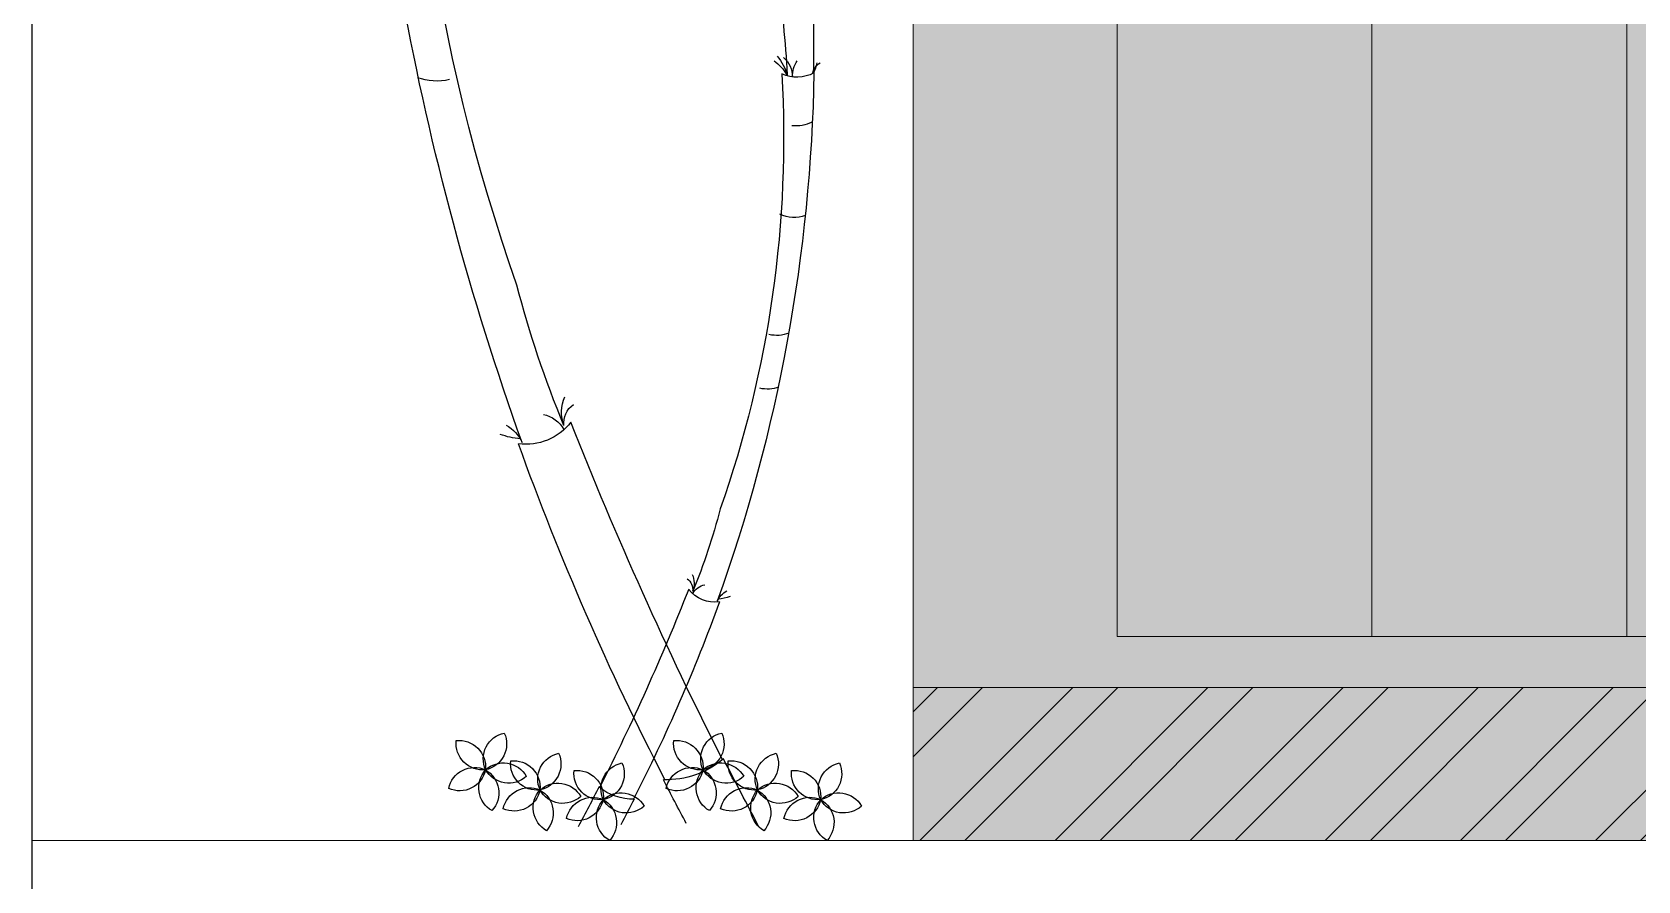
# Model space of a CAD drawing. Header units: inches. Extents: x 17 to 458, y 103 to 566.
# Drawn here: x 303.06 to 316.32, y 230.6 to 237.61 of the extents above; entities that cross this region are included whole.
import ezdxf

# ---------------------------------------------------------------- set-up
doc = ezdxf.new("R2010")
doc.units = ezdxf.units.IN
doc.header["$MEASUREMENT"] = 0
for name, color, linetype in [('PLANT', 100, 'Continuous'), ('TILE', 12, 'Continuous'), ('TREE', 94, 'Continuous')]:
    doc.layers.add(name, color=color, linetype=linetype)

# ---------------------------------------------------------------- blocks, each defined once
blk = doc.blocks.new('PLANT7')
at = {"linetype": 'ByBlock'}
for centre, start, end in [((1.496, -0.099), 155.6352, 258.3304), ((1.282, -0.208), 335.6352, 78.3304), ((1.649, -0.266), 83.6352, 186.3304), ((1.479, -0.096), 263.6352, 6.3304), ((1.101, -0.245), 155.6352, 258.3304), ((0.886, -0.355), 335.6352, 78.3304), ((1.253, -0.413), 83.6352, 186.3304), ((1.083, -0.243), 263.6352, 6.3304), ((0.641, -0.316), 155.6352, 258.3304), ((0.427, -0.425), 335.6352, 78.3304), ((0.793, -0.483), 83.6352, 186.3304), ((0.623, -0.313), 263.6352, 6.3304), ((1.328, -0.429), 47.6352, 150.3304), ((1.29, -0.192), 227.6352, 330.3304), ((1.553, -0.454), 119.6352, 222.3304), ((1.315, -0.417), 299.6352, 42.3304), ((1.537, -0.462), 11.6352, 114.3304), ((1.646, -0.248), 191.6352, 294.3304), ((0.472, -0.646), 47.6352, 150.3304), ((0.932, -0.576), 47.6352, 150.3304), ((0.895, -0.339), 227.6352, 330.3304), ((1.157, -0.601), 119.6352, 222.3304), ((0.919, -0.563), 299.6352, 42.3304), ((1.141, -0.609), 11.6352, 114.3304), ((1.25, -0.395), 191.6352, 294.3304), ((0.435, -0.409), 227.6352, 330.3304), ((0.697, -0.671), 119.6352, 222.3304), ((0.46, -0.634), 299.6352, 42.3304), ((0.681, -0.679), 11.6352, 114.3304), ((0.791, -0.465), 191.6352, 294.3304)]:
    blk.add_arc(centre, 0.192, start, end, dxfattribs=at)
blk = doc.blocks.new('A$C6227582D')
at = {"layer": 'TREE'}
for centre, radius, start, end in [((-7.794, 5.2848), 11.0196, 340.24827, 358.99764), ((-4.432, 4.6564), 7.4534, 340.58538, 3.29918), ((5.8969, 2.7688), 4.366, 171.80092, 176.91446), ((7.905, 3.115), 6.4717, 178.36877, 180.93105), ((1.3723, 2.9951), 0.0665, 12.17952, 57.19921), ((1.5895, 3.0821), 0.1715, 190.39053, 204.6465), ((1.4052, 2.9978), 0.1112, 358.96844, 33.31245), ((1.6189, 2.995), 0.1024, 131.53967, 179.52035), ((1.7144, 2.9553), 0.1834, 138.54329, 165.08495), ((1.6774, 2.9287), 0.1574, 124.29027, 151.66004), ((1.4993, 3.1401), 0.1455, 242.52779, 293.90201), ((7.8986, 3.1241), 6.4675, 181.00236, 199.75173), ((5.9255, 2.7553), 4.3744, 176.70082, 199.41462), ((2.9118, 3.2063), 0.2269, 257.55608, 289.55145), ((1.5009, 2.9362), 0.1332, 242.64878, 277.59254), ((1.5085, 2.5775), 0.1332, 251.14026, 295.4797), ((-1.3914, 3.2071), 4.1193, 337.45266, 345.5455), ((1.5783, 2.1146), 0.1332, 248.63284, 283.18194), ((1.6153, 1.9042), 0.1332, 250.44855, 282.44392), ((2.3252, 1.6382), 0.0885, 353.08491, 55.15459), ((2.2748, 1.6805), 0.1481, 339.05065, 24.07867), ((-12.2688, 7.4363), 15.7595, 333.14602, 338.42306), ((2.5624, 1.7774), 0.2229, 217.81354, 277.53815), ((2.5193, 1.554), 0.1206, 102.16721, 151.24558), ((2.7066, 1.5057), 0.1406, 118.03984, 156.94929), ((2.5554, 1.8836), 0.3096, 275.38389, 290.40155), ((-7.8044, 5.306), 11.0516, 332.70787, 340.16714), ((4.1409, 1.9047), 2.4177, 194.4545, 202.54734), ((1.9892, 1.0087), 0.0869, 155.92133, 200.94935), ((1.9596, 0.9839), 0.0519, 124.84541, 186.91509), ((1.8245, 1.128), 0.1817, 249.59845, 264.61611), ((1.7357, 0.9062), 0.0825, 23.05071, 61.96016), ((1.8204, 1.0656), 0.1308, 262.46185, 322.18646), ((1.8457, 0.9345), 0.0708, 28.75442, 77.83279), ((10.5249, 4.3869), 9.2494, 201.57694, 206.85398), ((7.9047, 3.1366), 6.4862, 199.83286, 207.29213), ((-12.2425, 7.4746), 15.7483, 331.88929, 332.98285), ((2.0097, 0.5801), 0.3416, 229.36424, 272.19107), ((-7.8048, 5.2693), 11.0403, 331.88929, 332.8926), ((2.1448, 0.3629), 0.2005, 267.80893, 310.63576), ((10.5095, 4.4093), 9.2428, 207.01715, 208.11071), ((7.905, 3.115), 6.4796, 207.1074, 208.11071)]:
    blk.add_arc(centre, radius, start, end, dxfattribs=at)
at = {"layer": 'PLANT', "xscale": 0.5400000000000001, "yscale": 0.5400000000000001, "zscale": 0.5400000000000001}
for p in [(1.0806, 0.4325), (1.9339, 0.4325)]:
    blk.add_blockref('PLANT7', p, dxfattribs=at)
blk = doc.blocks.new('A$C0C57033E')
at = {"layer": 'PLANT'}
blk.add_blockref('A$C6227582D', (0, 0), dxfattribs=at)
blk = doc.blocks.new('A$C43726D92')
at = {"layer": 'PLANT', "xscale": -1}
blk.add_blockref('A$C0C57033E', (5.664, 0), dxfattribs=at)

msp = doc.modelspace()

# ---------------------------------------------------------------- hatches: boundary and pattern name
at = {"lineweight": 0, "true_color": 0xfeeab9}
h = msp.add_hatch(color=254, dxfattribs=at)
h.dxf.hatch_style = 1
h.paths.add_polyline_path([(310.33572, 249.6621), (310.33572, 241.24472), (377.67478, 241.24472), (377.67478, 249.6621)])
h.paths.add_polyline_path([(373.04522, 241.66559), (312.0192, 241.66559), (312.0192, 249.24123), (373.04522, 249.24123)], flags=16)
h.paths.add_polyline_path([(377.67478, 240.61342), (310.33572, 240.61342), (310.33572, 232.19603), (377.67478, 232.19603)])
h.paths.add_polyline_path([(373.04522, 232.6169), (312.0192, 232.6169), (312.0192, 240.19255), (373.04522, 240.19255)], flags=16)
at = {"lineweight": 0, "true_color": 0xf8d731}
h = msp.add_hatch(dxfattribs=at)
h.set_pattern_fill('ANSI32', color=40, scale=2.104346)
h.set_pattern_definition([(45, (65.9823, 198.5654), (-0.557999, 0.557999), []), (45, (66.3543, 198.5654), (-0.557999, 0.557999), [])])
h.paths.add_polyline_path([(377.67478, 232.19603), (310.33572, 232.19603), (310.33572, 230.93343), (377.67478, 230.93343)])
h.paths.add_polyline_path([(377.67478, 241.24472), (311.07397, 241.24472), (311.10536, 241.19808), (311.0619, 241.24472), (310.88469, 241.24472), (310.96147, 241.10105), (310.8614, 241.24472), (310.77299, 241.24472), (310.76031, 241.14821), (310.70219, 241.24472), (310.59201, 241.24472), (310.60485, 241.0844), (310.53283, 241.24472), (310.41957, 241.24472), (310.4268, 241.06289), (310.37731, 241.24472), (310.33572, 241.24472), (310.33572, 240.8558), (310.41659, 240.83908), (310.71573, 240.75766), (311.01836, 240.61342), (377.67478, 240.61342)])
at = {"lineweight": 0}
h = msp.add_hatch(color=6, dxfattribs=at)
h.dxf.hatch_style = 1
h.set_gradient(color1=(173, 221, 247))
h.paths.add_polyline_path([(314.12354, 240.19255), (312.0192, 240.19255), (312.0192, 232.6169), (314.12354, 232.6169)])
h.paths.add_polyline_path([(316.22789, 240.19255), (314.12354, 240.19255), (314.12354, 232.6169), (316.22789, 232.6169)])
h.paths.add_polyline_path([(318.33224, 240.19255), (316.22789, 240.19255), (316.22789, 232.6169), (318.33224, 232.6169)])
h.paths.add_polyline_path([(320.43658, 240.19255), (318.33224, 240.19255), (318.33224, 232.6169), (320.43658, 232.6169)])
h.paths.add_polyline_path([(322.54093, 240.19255), (320.43658, 240.19255), (320.43658, 232.6169), (322.54093, 232.6169)])
h.paths.add_polyline_path([(324.64527, 240.19255), (322.54093, 240.19255), (322.54093, 232.6169), (324.64527, 232.6169)])
h.paths.add_polyline_path([(326.74962, 240.19255), (324.64527, 240.19255), (324.64527, 232.6169), (326.74962, 232.6169)])
h.paths.add_polyline_path([(328.85396, 240.19255), (326.74962, 240.19255), (326.74962, 232.6169), (328.85396, 232.6169)])
h.paths.add_polyline_path([(330.95831, 240.19255), (328.85396, 240.19255), (328.85396, 232.6169), (330.95831, 232.6169)])
h.paths.add_polyline_path([(333.06266, 240.19255), (330.95831, 240.19255), (330.95831, 232.6169), (333.06266, 232.6169)])
h.paths.add_polyline_path([(335.167, 240.19255), (333.06266, 240.19255), (333.06266, 232.6169), (335.167, 232.6169)])
h.paths.add_polyline_path([(337.27135, 240.19255), (335.167, 240.19255), (335.167, 232.6169), (337.27135, 232.6169)])
h.paths.add_polyline_path([(339.37569, 240.19255), (337.27135, 240.19255), (337.27135, 232.6169), (339.37569, 232.6169)])
h.paths.add_polyline_path([(341.48004, 240.19255), (339.37569, 240.19255), (339.37569, 232.6169), (341.48004, 232.6169)])
h.paths.add_polyline_path([(343.58438, 240.19255), (341.48004, 240.19255), (341.48004, 232.6169), (343.58438, 232.6169)])
h.paths.add_polyline_path([(345.68873, 240.19255), (343.58438, 240.19255), (343.58438, 232.6169), (345.68873, 232.6169)])
h.paths.add_polyline_path([(347.79308, 240.19255), (345.68873, 240.19255), (345.68873, 232.6169), (347.79308, 232.6169)])
h.paths.add_polyline_path([(349.89742, 240.19255), (347.79308, 240.19255), (347.79308, 232.6169), (349.89742, 232.6169)])
h.paths.add_polyline_path([(352.00177, 240.19255), (349.89742, 240.19255), (349.89742, 232.6169), (352.00177, 232.6169)])
h.paths.add_polyline_path([(354.10611, 240.19255), (352.00177, 240.19255), (352.00177, 232.6169), (354.10611, 232.6169)])
h.paths.add_polyline_path([(356.21046, 240.19255), (354.10611, 240.19255), (354.10611, 232.6169), (356.21046, 232.6169)])
h.paths.add_polyline_path([(358.3148, 240.19255), (356.21046, 240.19255), (356.21046, 232.6169), (358.3148, 232.6169)])
h.paths.add_polyline_path([(360.41915, 240.19255), (358.3148, 240.19255), (358.3148, 232.6169), (360.41915, 232.6169)])
h.paths.add_polyline_path([(362.5235, 240.19255), (360.41915, 240.19255), (360.41915, 232.6169), (362.5235, 232.6169)])
h.paths.add_polyline_path([(364.62784, 240.19255), (362.5235, 240.19255), (362.5235, 232.6169), (364.62784, 232.6169)])
h.paths.add_polyline_path([(366.73219, 240.19255), (364.62784, 240.19255), (364.62784, 232.6169), (366.73219, 232.6169)])
h.paths.add_polyline_path([(368.83653, 240.19255), (366.73219, 240.19255), (366.73219, 232.6169), (368.83653, 232.6169)])
h.paths.add_polyline_path([(370.94088, 240.19255), (368.83653, 240.19255), (368.83653, 232.6169), (370.94088, 232.6169)])
h.paths.add_polyline_path([(373.04522, 240.19255), (370.94088, 240.19255), (370.94088, 232.6169), (373.04522, 232.6169)])
at = {"lineweight": 0, "true_color": 0xcd6928}
h = msp.add_hatch(color=32, dxfattribs=at)
h.dxf.hatch_style = 1
h.paths.add_polyline_path([(377.67478, 232.19603), (310.33572, 232.19603), (310.33572, 230.93343), (377.67478, 230.93343)])

# ---------------------------------------------------------------- linework, layer by layer
at = {"color": 240, "true_color": 0xed1f24}
msp.add_line((303.05907, 217.42592), (303.05907, 317.92086), dxfattribs=at)
msp.add_line((303.05907, 217.42592), (303.05907, 317.92086), dxfattribs=at)
at = {"lineweight": 0}
for p, q in [((310.33572, 230.93343), (310.33572, 249.6621)), ((312.0192, 240.19255), (312.0192, 232.6169)), ((314.12354, 240.19255), (314.12354, 232.6169)), ((316.22789, 240.19255), (316.22789, 232.6169))]:
    msp.add_line(p, q, dxfattribs=at)
at = {"color": 6, "lineweight": 0}
for p, q in [((312.0192, 232.6169), (373.04522, 232.6169)), ((310.33572, 232.19603), (377.67478, 232.19603)), ((303.05907, 230.93343), (458.09613, 230.93343))]:
    msp.add_line(p, q, dxfattribs=at)

# ---------------------------------------------------------------- block references
at = {"layer": 'TILE', "lineweight": 0, "xscale": 2.104345709081144, "yscale": 2.104345709081144, "zscale": 2.104345709081144}
msp.add_blockref('A$C43726D92', (300.61003, 230.93343), dxfattribs=at)

doc.saveas('drawing.dxf')
